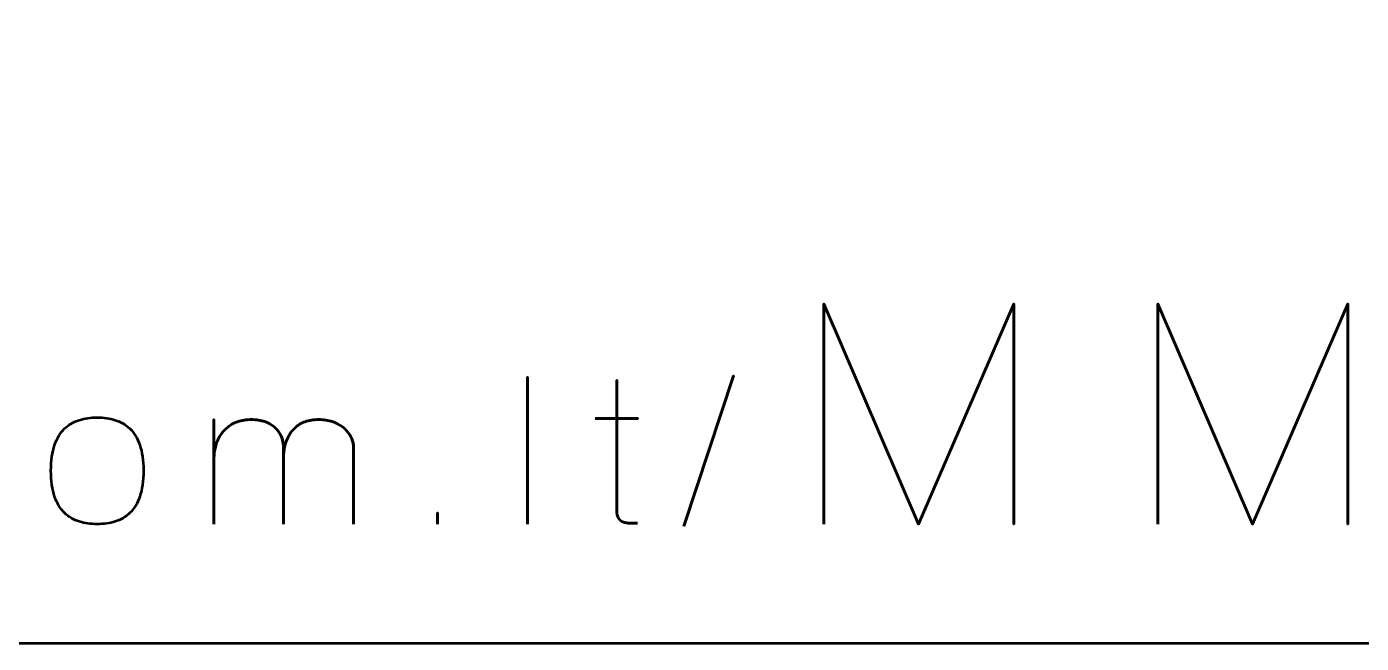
# Model space of a CAD drawing. Header units: centimetres. Extents: x -17.9 to -3.1, y -25.3 to -4.3.
# Drawn here: x -10.695 to -6.997, y -25.35 to -23.642 of the extents above; entities that cross this region are included whole.
import ezdxf

# ---------------------------------------------------------------- set-up
doc = ezdxf.new("R2010")
doc.units = ezdxf.units.CM
doc.header["$MEASUREMENT"] = 0
doc.layers.add('Layer 1', color=7, linetype='Continuous')

msp = doc.modelspace()

# ---------------------------------------------------------------- linework, layer by layer
at = {"layer": 'Layer 1', "color": 7, "lineweight": 53}
msp.add_open_spline([(-17.90003, -24.8499), (-17.90003, -24.8499), (-17.90003, -4.84994), (-17.90003, -4.84994), (-17.90003, -4.84994), (-17.90003, -4.57297), (-17.67694, -4.34998), (-17.39994, -4.34998), (-17.39994, -4.34998), (-17.39994, -4.34998), (-3.60007, -4.34998), (-3.60007, -4.34998), (-3.60007, -4.34998), (-3.32293, -4.34998), (-3.09997, -4.57297), (-3.09997, -4.84994), (-3.09997, -4.84994), (-3.09997, -4.84994), (-3.09997, -24.8499), (-3.09997, -24.8499), (-3.09997, -24.8499), (-3.09997, -25.1269), (-3.32293, -25.34999), (-3.60007, -25.34999), (-3.60007, -25.34999), (-3.60007, -25.34999), (-17.39994, -25.34999), (-17.39994, -25.34999), (-17.39994, -25.34999), (-17.67694, -25.34999), (-17.90003, -25.1269), (-17.90003, -24.8499)], degree=3, knots=[0, 0, 0, 0, 0.125, 0.125, 0.125, 0.125, 0.25, 0.25, 0.25, 0.25, 0.375, 0.375, 0.375, 0.375, 0.5, 0.5, 0.5, 0.5, 0.625, 0.625, 0.625, 0.625, 0.75, 0.75, 0.75, 0.75, 0.875, 0.875, 0.875, 0.875, 1, 1, 1, 1], dxfattribs=at)
at = {"layer": 'Layer 1', "color": 7}
for points, knots in [([(-8.48591, -25.01987), (-8.48591, -25.01987), (-8.48591, -24.40942), (-8.48591, -24.40942), (-8.48591, -24.40942), (-8.48591, -24.40942), (-8.22344, -25.01987), (-8.22344, -25.01987), (-8.22344, -25.01987), (-8.22344, -25.01987), (-7.96013, -24.40942), (-7.96013, -24.40942), (-7.96013, -24.40942), (-7.96013, -24.40942), (-7.96013, -25.01987), (-7.96013, -25.01987), (-7.96013, -25.01987), (-7.96013, -25.01987), (-7.96013, -24.40942), (-7.96013, -24.40942), (-7.96013, -24.40942), (-7.96013, -24.40942), (-8.22344, -25.01987), (-8.22344, -25.01987), (-8.22344, -25.01987), (-8.22344, -25.01987), (-8.48591, -24.40942), (-8.48591, -24.40942), (-8.48591, -24.40942), (-8.48591, -24.40942), (-8.48591, -25.01987), (-8.48591, -25.01987)], [0, 0, 0, 0, 0.125, 0.125, 0.125, 0.125, 0.25, 0.25, 0.25, 0.25, 0.375, 0.375, 0.375, 0.375, 0.5, 0.5, 0.5, 0.5, 0.625, 0.625, 0.625, 0.625, 0.75, 0.75, 0.75, 0.75, 0.875, 0.875, 0.875, 0.875, 1, 1, 1, 1]), ([(-7.5605, -25.01987), (-7.5605, -25.01987), (-7.5605, -24.40942), (-7.5605, -24.40942), (-7.5605, -24.40942), (-7.5605, -24.40942), (-7.29803, -25.01987), (-7.29803, -25.01987), (-7.29803, -25.01987), (-7.29803, -25.01987), (-7.03472, -24.40942), (-7.03472, -24.40942), (-7.03472, -24.40942), (-7.03472, -24.40942), (-7.03472, -25.01987), (-7.03472, -25.01987), (-7.03472, -25.01987), (-7.03472, -25.01987), (-7.03472, -24.40942), (-7.03472, -24.40942), (-7.03472, -24.40942), (-7.03472, -24.40942), (-7.29803, -25.01987), (-7.29803, -25.01987), (-7.29803, -25.01987), (-7.29803, -25.01987), (-7.5605, -24.40942), (-7.5605, -24.40942), (-7.5605, -24.40942), (-7.5605, -24.40942), (-7.5605, -25.01987), (-7.5605, -25.01987)], [0, 0, 0, 0, 0.125, 0.125, 0.125, 0.125, 0.25, 0.25, 0.25, 0.25, 0.375, 0.375, 0.375, 0.375, 0.5, 0.5, 0.5, 0.5, 0.625, 0.625, 0.625, 0.625, 0.75, 0.75, 0.75, 0.75, 0.875, 0.875, 0.875, 0.875, 1, 1, 1, 1]), ([(-9.30718, -25.01987), (-9.30718, -25.01987), (-9.30718, -24.61291), (-9.30718, -24.61291), (-9.30718, -24.61291), (-9.30718, -24.61291), (-9.30718, -25.01987), (-9.30718, -25.01987)], [0, 0, 0, 0, 0.5, 0.5, 0.5, 0.5, 1, 1, 1, 1]), ([(-9.00238, -25.01705), (-9.00934, -25.01761), (-9.0163, -25.0178), (-9.02308, -25.01761), (-9.02308, -25.01761), (-9.02985, -25.01742), (-9.03597, -25.01639), (-9.04152, -25.01432), (-9.04152, -25.01432), (-9.04707, -25.01234), (-9.05149, -25.00877), (-9.05487, -25.00369), (-9.05487, -25.00369), (-9.05817, -24.99861), (-9.05986, -24.99137), (-9.05995, -24.98205), (-9.05995, -24.98205), (-9.05995, -24.97763), (-9.05995, -24.97011), (-9.05995, -24.95957), (-9.05995, -24.95957), (-9.05995, -24.94894), (-9.05995, -24.93614), (-9.05995, -24.921), (-9.05995, -24.921), (-9.05995, -24.90585), (-9.05995, -24.8893), (-9.05995, -24.87133), (-9.05995, -24.87133), (-9.05995, -24.85336), (-9.05995, -24.83483), (-9.05995, -24.81564), (-9.05995, -24.81564), (-9.05995, -24.79645), (-9.05995, -24.77754), (-9.05995, -24.75882), (-9.05995, -24.75882), (-9.05995, -24.7401), (-9.05995, -24.7225), (-9.05995, -24.70595), (-9.05995, -24.70595), (-9.05995, -24.68939), (-9.05995, -24.67471), (-9.05995, -24.66202), (-9.05995, -24.66202), (-9.05995, -24.64922), (-9.05995, -24.63925), (-9.05995, -24.63191), (-9.05995, -24.63191), (-9.05995, -24.62467), (-9.05995, -24.6209), (-9.05995, -24.62081), (-9.05995, -24.62081), (-9.05995, -24.6209), (-9.05995, -24.62467), (-9.05995, -24.63191), (-9.05995, -24.63191), (-9.05995, -24.63925), (-9.05995, -24.64922), (-9.05995, -24.66202), (-9.05995, -24.66202), (-9.05995, -24.67471), (-9.05995, -24.68939), (-9.05995, -24.70595), (-9.05995, -24.70595), (-9.05995, -24.7225), (-9.05995, -24.7401), (-9.05995, -24.75882), (-9.05995, -24.75882), (-9.05995, -24.77754), (-9.05995, -24.79645), (-9.05995, -24.81564), (-9.05995, -24.81564), (-9.05995, -24.83483), (-9.05995, -24.85336), (-9.05995, -24.87133), (-9.05995, -24.87133), (-9.05995, -24.8893), (-9.05995, -24.90585), (-9.05995, -24.921), (-9.05995, -24.921), (-9.05995, -24.93614), (-9.05995, -24.94894), (-9.05995, -24.95957), (-9.05995, -24.95957), (-9.05995, -24.97011), (-9.05995, -24.97763), (-9.05995, -24.98205), (-9.05995, -24.98205), (-9.05986, -24.99137), (-9.05817, -24.99861), (-9.05487, -25.00369), (-9.05487, -25.00369), (-9.05149, -25.00877), (-9.04707, -25.01234), (-9.04152, -25.01432), (-9.04152, -25.01432), (-9.03597, -25.01639), (-9.02985, -25.01742), (-9.02308, -25.01761), (-9.02308, -25.01761), (-9.0163, -25.0178), (-9.00934, -25.01761), (-9.00238, -25.01705)], [0, 0, 0, 0, 0.0384615, 0.0384615, 0.0384615, 0.0384615, 0.0769231, 0.0769231, 0.0769231, 0.0769231, 0.1153846, 0.1153846, 0.1153846, 0.1153846, 0.1538462, 0.1538462, 0.1538462, 0.1538462, 0.1923077, 0.1923077, 0.1923077, 0.1923077, 0.2307692, 0.2307692, 0.2307692, 0.2307692, 0.2692308, 0.2692308, 0.2692308, 0.2692308, 0.3076923, 0.3076923, 0.3076923, 0.3076923, 0.3461538, 0.3461538, 0.3461538, 0.3461538, 0.3846154, 0.3846154, 0.3846154, 0.3846154, 0.4230769, 0.4230769, 0.4230769, 0.4230769, 0.4615385, 0.4615385, 0.4615385, 0.4615385, 0.5, 0.5, 0.5, 0.5, 0.5384615, 0.5384615, 0.5384615, 0.5384615, 0.5769231, 0.5769231, 0.5769231, 0.5769231, 0.6153846, 0.6153846, 0.6153846, 0.6153846, 0.6538462, 0.6538462, 0.6538462, 0.6538462, 0.6923077, 0.6923077, 0.6923077, 0.6923077, 0.7307692, 0.7307692, 0.7307692, 0.7307692, 0.7692308, 0.7692308, 0.7692308, 0.7692308, 0.8076923, 0.8076923, 0.8076923, 0.8076923, 0.8461538, 0.8461538, 0.8461538, 0.8461538, 0.8846154, 0.8846154, 0.8846154, 0.8846154, 0.9230769, 0.9230769, 0.9230769, 0.9230769, 0.9615385, 0.9615385, 0.9615385, 0.9615385, 1, 1, 1, 1]), ([(-8.87425, -25.02551), (-8.87425, -25.02551), (-8.73596, -24.60896), (-8.73596, -24.60896), (-8.73596, -24.60896), (-8.73596, -24.60896), (-8.87425, -25.02551), (-8.87425, -25.02551)], [0, 0, 0, 0, 0.5, 0.5, 0.5, 0.5, 1, 1, 1, 1]), ([(-10.49928, -25.01987), (-10.4815, -25.01996), (-10.46495, -25.01771), (-10.44952, -25.01291), (-10.44952, -25.01291), (-10.43409, -25.00811), (-10.42045, -25.00011), (-10.40878, -24.98892), (-10.40878, -24.98892), (-10.39702, -24.97773), (-10.3879, -24.96258), (-10.38122, -24.94339), (-10.38122, -24.94339), (-10.37464, -24.92429), (-10.37125, -24.90049), (-10.37115, -24.87199), (-10.37115, -24.87199), (-10.37125, -24.84358), (-10.37464, -24.81987), (-10.38122, -24.80087), (-10.38122, -24.80087), (-10.3879, -24.78186), (-10.39702, -24.76672), (-10.40878, -24.75552), (-10.40878, -24.75552), (-10.42045, -24.74442), (-10.43409, -24.73643), (-10.44952, -24.73163), (-10.44952, -24.73163), (-10.46495, -24.72683), (-10.4815, -24.72457), (-10.49928, -24.72467), (-10.49928, -24.72467), (-10.51687, -24.72457), (-10.53343, -24.72683), (-10.54886, -24.73163), (-10.54886, -24.73163), (-10.56429, -24.73643), (-10.57783, -24.74442), (-10.58959, -24.75552), (-10.58959, -24.75552), (-10.60135, -24.76672), (-10.61057, -24.78186), (-10.61725, -24.80087), (-10.61725, -24.80087), (-10.62393, -24.81987), (-10.62732, -24.84358), (-10.62741, -24.87199), (-10.62741, -24.87199), (-10.62732, -24.90049), (-10.62393, -24.92429), (-10.61725, -24.94339), (-10.61725, -24.94339), (-10.61057, -24.96258), (-10.60135, -24.97773), (-10.58959, -24.98892), (-10.58959, -24.98892), (-10.57783, -25.00011), (-10.56429, -25.00811), (-10.54886, -25.01291), (-10.54886, -25.01291), (-10.53343, -25.01771), (-10.51687, -25.01996), (-10.49928, -25.01987)], [0, 0, 0, 0, 0.0625, 0.0625, 0.0625, 0.0625, 0.125, 0.125, 0.125, 0.125, 0.1875, 0.1875, 0.1875, 0.1875, 0.25, 0.25, 0.25, 0.25, 0.3125, 0.3125, 0.3125, 0.3125, 0.375, 0.375, 0.375, 0.375, 0.4375, 0.4375, 0.4375, 0.4375, 0.5, 0.5, 0.5, 0.5, 0.5625, 0.5625, 0.5625, 0.5625, 0.625, 0.625, 0.625, 0.625, 0.6875, 0.6875, 0.6875, 0.6875, 0.75, 0.75, 0.75, 0.75, 0.8125, 0.8125, 0.8125, 0.8125, 0.875, 0.875, 0.875, 0.875, 0.9375, 0.9375, 0.9375, 0.9375, 1, 1, 1, 1]), ([(-10.49928, -25.01987), (-10.4815, -25.01996), (-10.46495, -25.01771), (-10.44952, -25.01291), (-10.44952, -25.01291), (-10.43409, -25.00811), (-10.42045, -25.00011), (-10.40878, -24.98892), (-10.40878, -24.98892), (-10.39702, -24.97773), (-10.3879, -24.96258), (-10.38122, -24.94339), (-10.38122, -24.94339), (-10.37464, -24.92429), (-10.37125, -24.90049), (-10.37115, -24.87199), (-10.37115, -24.87199), (-10.37125, -24.84358), (-10.37464, -24.81987), (-10.38122, -24.80087), (-10.38122, -24.80087), (-10.3879, -24.78186), (-10.39702, -24.76672), (-10.40878, -24.75552), (-10.40878, -24.75552), (-10.42045, -24.74442), (-10.43409, -24.73643), (-10.44952, -24.73163), (-10.44952, -24.73163), (-10.46495, -24.72683), (-10.4815, -24.72457), (-10.49928, -24.72467), (-10.49928, -24.72467), (-10.51687, -24.72457), (-10.53343, -24.72683), (-10.54886, -24.73163), (-10.54886, -24.73163), (-10.56429, -24.73643), (-10.57783, -24.74442), (-10.58959, -24.75552), (-10.58959, -24.75552), (-10.60135, -24.76672), (-10.61057, -24.78186), (-10.61725, -24.80087), (-10.61725, -24.80087), (-10.62393, -24.81987), (-10.62732, -24.84358), (-10.62741, -24.87199), (-10.62741, -24.87199), (-10.62732, -24.90049), (-10.62393, -24.92429), (-10.61725, -24.94339), (-10.61725, -24.94339), (-10.61057, -24.96258), (-10.60135, -24.97773), (-10.58959, -24.98892), (-10.58959, -24.98892), (-10.57783, -25.00011), (-10.56429, -25.00811), (-10.54886, -25.01291), (-10.54886, -25.01291), (-10.53343, -25.01771), (-10.51687, -25.01996), (-10.49928, -25.01987)], [0, 0, 0, 0, 0.0625, 0.0625, 0.0625, 0.0625, 0.125, 0.125, 0.125, 0.125, 0.1875, 0.1875, 0.1875, 0.1875, 0.25, 0.25, 0.25, 0.25, 0.3125, 0.3125, 0.3125, 0.3125, 0.375, 0.375, 0.375, 0.375, 0.4375, 0.4375, 0.4375, 0.4375, 0.5, 0.5, 0.5, 0.5, 0.5625, 0.5625, 0.5625, 0.5625, 0.625, 0.625, 0.625, 0.625, 0.6875, 0.6875, 0.6875, 0.6875, 0.75, 0.75, 0.75, 0.75, 0.8125, 0.8125, 0.8125, 0.8125, 0.875, 0.875, 0.875, 0.875, 0.9375, 0.9375, 0.9375, 0.9375, 1, 1, 1, 1]), ([(-9.98339, -25.01987), (-9.98339, -25.01978), (-9.98339, -25.01705), (-9.98339, -25.01169), (-9.98339, -25.01169), (-9.98339, -25.00642), (-9.98339, -24.99917), (-9.98339, -24.99005), (-9.98339, -24.99005), (-9.98339, -24.98083), (-9.98339, -24.97048), (-9.98339, -24.95882), (-9.98339, -24.95882), (-9.98339, -24.94725), (-9.98339, -24.93511), (-9.98339, -24.92232), (-9.98339, -24.92232), (-9.98339, -24.90962), (-9.98339, -24.8971), (-9.98339, -24.88469), (-9.98339, -24.88469), (-9.98339, -24.87227), (-9.98339, -24.8606), (-9.98339, -24.84988), (-9.98339, -24.84988), (-9.98339, -24.83906), (-9.98339, -24.82984), (-9.98339, -24.82203), (-9.98339, -24.82203), (-9.98339, -24.81432), (-9.98339, -24.80877), (-9.98339, -24.80538), (-9.98339, -24.80538), (-9.98329, -24.80011), (-9.98414, -24.79419), (-9.98574, -24.7877), (-9.98574, -24.7877), (-9.98734, -24.78111), (-9.99007, -24.77453), (-9.99392, -24.76794), (-9.99392, -24.76794), (-9.99778, -24.76126), (-10.00314, -24.75515), (-10.00982, -24.7495), (-10.00982, -24.7495), (-10.01659, -24.74386), (-10.02506, -24.73934), (-10.03522, -24.73586), (-10.03522, -24.73586), (-10.04548, -24.73238), (-10.0577, -24.7305), (-10.072, -24.73031), (-10.072, -24.73031), (-10.0863, -24.73031), (-10.0991, -24.73229), (-10.11029, -24.73624), (-10.11029, -24.73624), (-10.12158, -24.74028), (-10.13127, -24.74583), (-10.13955, -24.75289), (-10.13955, -24.75289), (-10.14773, -24.75995), (-10.1546, -24.76804), (-10.15996, -24.77725), (-10.15996, -24.77725), (-10.16532, -24.78638), (-10.16928, -24.79607), (-10.17191, -24.80642), (-10.17191, -24.80642), (-10.17454, -24.81667), (-10.17586, -24.82711), (-10.17586, -24.83756), (-10.17586, -24.83756), (-10.17586, -24.82711), (-10.17454, -24.81667), (-10.17191, -24.80642), (-10.17191, -24.80642), (-10.16928, -24.79607), (-10.16532, -24.78638), (-10.15996, -24.77725), (-10.15996, -24.77725), (-10.1546, -24.76804), (-10.14773, -24.75995), (-10.13955, -24.75289), (-10.13955, -24.75289), (-10.13127, -24.74583), (-10.12158, -24.74028), (-10.11029, -24.73624), (-10.11029, -24.73624), (-10.0991, -24.73229), (-10.0863, -24.73031), (-10.072, -24.73031), (-10.072, -24.73031), (-10.0577, -24.7305), (-10.04548, -24.73238), (-10.03522, -24.73586), (-10.03522, -24.73586), (-10.02506, -24.73934), (-10.01659, -24.74386), (-10.00982, -24.7495), (-10.00982, -24.7495), (-10.00314, -24.75515), (-9.99778, -24.76126), (-9.99392, -24.76794), (-9.99392, -24.76794), (-9.99007, -24.77453), (-9.98734, -24.78111), (-9.98574, -24.7877), (-9.98574, -24.7877), (-9.98414, -24.79419), (-9.98329, -24.80011), (-9.98339, -24.80538), (-9.98339, -24.80538), (-9.98339, -24.80877), (-9.98339, -24.81432), (-9.98339, -24.82203), (-9.98339, -24.82203), (-9.98339, -24.82984), (-9.98339, -24.83906), (-9.98339, -24.84988), (-9.98339, -24.84988), (-9.98339, -24.8606), (-9.98339, -24.87227), (-9.98339, -24.88469), (-9.98339, -24.88469), (-9.98339, -24.8971), (-9.98339, -24.90962), (-9.98339, -24.92232), (-9.98339, -24.92232), (-9.98339, -24.93511), (-9.98339, -24.94725), (-9.98339, -24.95882), (-9.98339, -24.95882), (-9.98339, -24.97048), (-9.98339, -24.98083), (-9.98339, -24.99005), (-9.98339, -24.99005), (-9.98339, -24.99917), (-9.98339, -25.00642), (-9.98339, -25.01169), (-9.98339, -25.01169), (-9.98339, -25.01705), (-9.98339, -25.01978), (-9.98339, -25.01987)], [0, 0, 0, 0, 0.0277778, 0.0277778, 0.0277778, 0.0277778, 0.0555556, 0.0555556, 0.0555556, 0.0555556, 0.0833333, 0.0833333, 0.0833333, 0.0833333, 0.1111111, 0.1111111, 0.1111111, 0.1111111, 0.1388889, 0.1388889, 0.1388889, 0.1388889, 0.1666667, 0.1666667, 0.1666667, 0.1666667, 0.1944444, 0.1944444, 0.1944444, 0.1944444, 0.2222222, 0.2222222, 0.2222222, 0.2222222, 0.25, 0.25, 0.25, 0.25, 0.2777778, 0.2777778, 0.2777778, 0.2777778, 0.3055556, 0.3055556, 0.3055556, 0.3055556, 0.3333333, 0.3333333, 0.3333333, 0.3333333, 0.3611111, 0.3611111, 0.3611111, 0.3611111, 0.3888889, 0.3888889, 0.3888889, 0.3888889, 0.4166667, 0.4166667, 0.4166667, 0.4166667, 0.4444444, 0.4444444, 0.4444444, 0.4444444, 0.4722222, 0.4722222, 0.4722222, 0.4722222, 0.5, 0.5, 0.5, 0.5, 0.5277778, 0.5277778, 0.5277778, 0.5277778, 0.5555556, 0.5555556, 0.5555556, 0.5555556, 0.5833333, 0.5833333, 0.5833333, 0.5833333, 0.6111111, 0.6111111, 0.6111111, 0.6111111, 0.6388889, 0.6388889, 0.6388889, 0.6388889, 0.6666667, 0.6666667, 0.6666667, 0.6666667, 0.6944444, 0.6944444, 0.6944444, 0.6944444, 0.7222222, 0.7222222, 0.7222222, 0.7222222, 0.75, 0.75, 0.75, 0.75, 0.7777778, 0.7777778, 0.7777778, 0.7777778, 0.8055556, 0.8055556, 0.8055556, 0.8055556, 0.8333333, 0.8333333, 0.8333333, 0.8333333, 0.8611111, 0.8611111, 0.8611111, 0.8611111, 0.8888889, 0.8888889, 0.8888889, 0.8888889, 0.9166667, 0.9166667, 0.9166667, 0.9166667, 0.9444444, 0.9444444, 0.9444444, 0.9444444, 0.9722222, 0.9722222, 0.9722222, 0.9722222, 1, 1, 1, 1]), ([(-10.17586, -25.01987), (-10.17586, -25.01987), (-10.17586, -24.73031), (-10.17586, -24.73031), (-10.17586, -24.73031), (-10.17586, -24.73031), (-10.17586, -25.01987), (-10.17586, -25.01987)], [0, 0, 0, 0, 0.5, 0.5, 0.5, 0.5, 1, 1, 1, 1]), ([(-9.78922, -25.01987), (-9.78922, -25.01978), (-9.78922, -25.01705), (-9.78922, -25.01169), (-9.78922, -25.01169), (-9.78922, -25.00642), (-9.78922, -24.99917), (-9.78922, -24.99005), (-9.78922, -24.99005), (-9.78922, -24.98083), (-9.78922, -24.97048), (-9.78922, -24.95882), (-9.78922, -24.95882), (-9.78922, -24.94725), (-9.78922, -24.93511), (-9.78922, -24.92232), (-9.78922, -24.92232), (-9.78922, -24.90962), (-9.78922, -24.8971), (-9.78922, -24.88469), (-9.78922, -24.88469), (-9.78922, -24.87227), (-9.78922, -24.8606), (-9.78922, -24.84988), (-9.78922, -24.84988), (-9.78922, -24.83906), (-9.78922, -24.82984), (-9.78922, -24.82203), (-9.78922, -24.82203), (-9.78922, -24.81432), (-9.78922, -24.80877), (-9.78922, -24.80538), (-9.78922, -24.80538), (-9.78922, -24.80011), (-9.79025, -24.79419), (-9.79242, -24.7877), (-9.79242, -24.7877), (-9.79449, -24.78111), (-9.79787, -24.77453), (-9.80258, -24.76794), (-9.80258, -24.76794), (-9.80719, -24.76126), (-9.8133, -24.75515), (-9.82083, -24.7495), (-9.82083, -24.7495), (-9.82835, -24.74386), (-9.83748, -24.73934), (-9.8482, -24.73586), (-9.8482, -24.73586), (-9.85893, -24.73238), (-9.87144, -24.7305), (-9.88574, -24.73031), (-9.88574, -24.73031), (-9.90004, -24.73031), (-9.91264, -24.73229), (-9.92346, -24.73624), (-9.92346, -24.73624), (-9.93419, -24.74028), (-9.94341, -24.74583), (-9.95112, -24.75289), (-9.95112, -24.75289), (-9.95874, -24.75995), (-9.96485, -24.76804), (-9.96965, -24.77725), (-9.96965, -24.77725), (-9.97445, -24.78638), (-9.97793, -24.79607), (-9.98009, -24.80642), (-9.98009, -24.80642), (-9.98235, -24.81667), (-9.98339, -24.82711), (-9.98339, -24.83756), (-9.98339, -24.83756), (-9.98339, -24.82711), (-9.98235, -24.81667), (-9.98009, -24.80642), (-9.98009, -24.80642), (-9.97793, -24.79607), (-9.97445, -24.78638), (-9.96965, -24.77725), (-9.96965, -24.77725), (-9.96485, -24.76804), (-9.95874, -24.75995), (-9.95112, -24.75289), (-9.95112, -24.75289), (-9.94341, -24.74583), (-9.93419, -24.74028), (-9.92346, -24.73624), (-9.92346, -24.73624), (-9.91264, -24.73229), (-9.90004, -24.73031), (-9.88574, -24.73031), (-9.88574, -24.73031), (-9.87144, -24.7305), (-9.85893, -24.73238), (-9.8482, -24.73586), (-9.8482, -24.73586), (-9.83748, -24.73934), (-9.82835, -24.74386), (-9.82083, -24.7495), (-9.82083, -24.7495), (-9.8133, -24.75515), (-9.80719, -24.76126), (-9.80258, -24.76794), (-9.80258, -24.76794), (-9.79787, -24.77453), (-9.79449, -24.78111), (-9.79242, -24.7877), (-9.79242, -24.7877), (-9.79025, -24.79419), (-9.78922, -24.80011), (-9.78922, -24.80538), (-9.78922, -24.80538), (-9.78922, -24.80877), (-9.78922, -24.81432), (-9.78922, -24.82203), (-9.78922, -24.82203), (-9.78922, -24.82984), (-9.78922, -24.83906), (-9.78922, -24.84988), (-9.78922, -24.84988), (-9.78922, -24.8606), (-9.78922, -24.87227), (-9.78922, -24.88469), (-9.78922, -24.88469), (-9.78922, -24.8971), (-9.78922, -24.90962), (-9.78922, -24.92232), (-9.78922, -24.92232), (-9.78922, -24.93511), (-9.78922, -24.94725), (-9.78922, -24.95882), (-9.78922, -24.95882), (-9.78922, -24.97048), (-9.78922, -24.98083), (-9.78922, -24.99005), (-9.78922, -24.99005), (-9.78922, -24.99917), (-9.78922, -25.00642), (-9.78922, -25.01169), (-9.78922, -25.01169), (-9.78922, -25.01705), (-9.78922, -25.01978), (-9.78922, -25.01987)], [0, 0, 0, 0, 0.0277778, 0.0277778, 0.0277778, 0.0277778, 0.0555556, 0.0555556, 0.0555556, 0.0555556, 0.0833333, 0.0833333, 0.0833333, 0.0833333, 0.1111111, 0.1111111, 0.1111111, 0.1111111, 0.1388889, 0.1388889, 0.1388889, 0.1388889, 0.1666667, 0.1666667, 0.1666667, 0.1666667, 0.1944444, 0.1944444, 0.1944444, 0.1944444, 0.2222222, 0.2222222, 0.2222222, 0.2222222, 0.25, 0.25, 0.25, 0.25, 0.2777778, 0.2777778, 0.2777778, 0.2777778, 0.3055556, 0.3055556, 0.3055556, 0.3055556, 0.3333333, 0.3333333, 0.3333333, 0.3333333, 0.3611111, 0.3611111, 0.3611111, 0.3611111, 0.3888889, 0.3888889, 0.3888889, 0.3888889, 0.4166667, 0.4166667, 0.4166667, 0.4166667, 0.4444444, 0.4444444, 0.4444444, 0.4444444, 0.4722222, 0.4722222, 0.4722222, 0.4722222, 0.5, 0.5, 0.5, 0.5, 0.5277778, 0.5277778, 0.5277778, 0.5277778, 0.5555556, 0.5555556, 0.5555556, 0.5555556, 0.5833333, 0.5833333, 0.5833333, 0.5833333, 0.6111111, 0.6111111, 0.6111111, 0.6111111, 0.6388889, 0.6388889, 0.6388889, 0.6388889, 0.6666667, 0.6666667, 0.6666667, 0.6666667, 0.6944444, 0.6944444, 0.6944444, 0.6944444, 0.7222222, 0.7222222, 0.7222222, 0.7222222, 0.75, 0.75, 0.75, 0.75, 0.7777778, 0.7777778, 0.7777778, 0.7777778, 0.8055556, 0.8055556, 0.8055556, 0.8055556, 0.8333333, 0.8333333, 0.8333333, 0.8333333, 0.8611111, 0.8611111, 0.8611111, 0.8611111, 0.8888889, 0.8888889, 0.8888889, 0.8888889, 0.9166667, 0.9166667, 0.9166667, 0.9166667, 0.9444444, 0.9444444, 0.9444444, 0.9444444, 0.9722222, 0.9722222, 0.9722222, 0.9722222, 1, 1, 1, 1]), ([(-9.11922, -24.72749), (-9.11922, -24.72749), (-9.00125, -24.72749), (-9.00125, -24.72749), (-9.00125, -24.72749), (-9.00125, -24.72749), (-9.11922, -24.72749), (-9.11922, -24.72749)], [0, 0, 0, 0, 0.5, 0.5, 0.5, 0.5, 1, 1, 1, 1]), ([(-9.5561, -25.01987), (-9.5561, -25.01987), (-9.5561, -24.98883), (-9.5561, -24.98883), (-9.5561, -24.98883), (-9.5561, -24.98883), (-9.5561, -25.01987), (-9.5561, -25.01987)], [0, 0, 0, 0, 0.5, 0.5, 0.5, 0.5, 1, 1, 1, 1])]:
    msp.add_open_spline(points, degree=3, knots=knots, dxfattribs=at)
at = {"layer": 'Layer 1', "color": 30, "lineweight": 53}
for points, knots in [([(-8.48591, -25.01987), (-8.48591, -25.01987), (-8.48591, -24.40942), (-8.48591, -24.40942), (-8.48591, -24.40942), (-8.48591, -24.40942), (-8.22344, -25.01987), (-8.22344, -25.01987), (-8.22344, -25.01987), (-8.22344, -25.01987), (-7.96013, -24.40942), (-7.96013, -24.40942), (-7.96013, -24.40942), (-7.96013, -24.40942), (-7.96013, -25.01987), (-7.96013, -25.01987), (-7.96013, -25.01987), (-7.96013, -25.01987), (-7.96013, -24.40942), (-7.96013, -24.40942), (-7.96013, -24.40942), (-7.96013, -24.40942), (-8.22344, -25.01987), (-8.22344, -25.01987), (-8.22344, -25.01987), (-8.22344, -25.01987), (-8.48591, -24.40942), (-8.48591, -24.40942), (-8.48591, -24.40942), (-8.48591, -24.40942), (-8.48591, -25.01987), (-8.48591, -25.01987)], [0, 0, 0, 0, 0.125, 0.125, 0.125, 0.125, 0.25, 0.25, 0.25, 0.25, 0.375, 0.375, 0.375, 0.375, 0.5, 0.5, 0.5, 0.5, 0.625, 0.625, 0.625, 0.625, 0.75, 0.75, 0.75, 0.75, 0.875, 0.875, 0.875, 0.875, 1, 1, 1, 1]), ([(-7.5605, -25.01987), (-7.5605, -25.01987), (-7.5605, -24.40942), (-7.5605, -24.40942), (-7.5605, -24.40942), (-7.5605, -24.40942), (-7.29803, -25.01987), (-7.29803, -25.01987), (-7.29803, -25.01987), (-7.29803, -25.01987), (-7.03472, -24.40942), (-7.03472, -24.40942), (-7.03472, -24.40942), (-7.03472, -24.40942), (-7.03472, -25.01987), (-7.03472, -25.01987), (-7.03472, -25.01987), (-7.03472, -25.01987), (-7.03472, -24.40942), (-7.03472, -24.40942), (-7.03472, -24.40942), (-7.03472, -24.40942), (-7.29803, -25.01987), (-7.29803, -25.01987), (-7.29803, -25.01987), (-7.29803, -25.01987), (-7.5605, -24.40942), (-7.5605, -24.40942), (-7.5605, -24.40942), (-7.5605, -24.40942), (-7.5605, -25.01987), (-7.5605, -25.01987)], [0, 0, 0, 0, 0.125, 0.125, 0.125, 0.125, 0.25, 0.25, 0.25, 0.25, 0.375, 0.375, 0.375, 0.375, 0.5, 0.5, 0.5, 0.5, 0.625, 0.625, 0.625, 0.625, 0.75, 0.75, 0.75, 0.75, 0.875, 0.875, 0.875, 0.875, 1, 1, 1, 1]), ([(-9.30718, -25.01987), (-9.30718, -25.01987), (-9.30718, -24.61291), (-9.30718, -24.61291), (-9.30718, -24.61291), (-9.30718, -24.61291), (-9.30718, -25.01987), (-9.30718, -25.01987)], [0, 0, 0, 0, 0.5, 0.5, 0.5, 0.5, 1, 1, 1, 1]), ([(-9.00238, -25.01705), (-9.00934, -25.01761), (-9.0163, -25.0178), (-9.02308, -25.01761), (-9.02308, -25.01761), (-9.02985, -25.01742), (-9.03597, -25.01639), (-9.04152, -25.01432), (-9.04152, -25.01432), (-9.04707, -25.01234), (-9.05149, -25.00877), (-9.05487, -25.00369), (-9.05487, -25.00369), (-9.05817, -24.99861), (-9.05986, -24.99137), (-9.05995, -24.98205), (-9.05995, -24.98205), (-9.05995, -24.97763), (-9.05995, -24.97011), (-9.05995, -24.95957), (-9.05995, -24.95957), (-9.05995, -24.94894), (-9.05995, -24.93614), (-9.05995, -24.921), (-9.05995, -24.921), (-9.05995, -24.90585), (-9.05995, -24.8893), (-9.05995, -24.87133), (-9.05995, -24.87133), (-9.05995, -24.85336), (-9.05995, -24.83483), (-9.05995, -24.81564), (-9.05995, -24.81564), (-9.05995, -24.79645), (-9.05995, -24.77754), (-9.05995, -24.75882), (-9.05995, -24.75882), (-9.05995, -24.7401), (-9.05995, -24.7225), (-9.05995, -24.70595), (-9.05995, -24.70595), (-9.05995, -24.68939), (-9.05995, -24.67471), (-9.05995, -24.66202), (-9.05995, -24.66202), (-9.05995, -24.64922), (-9.05995, -24.63925), (-9.05995, -24.63191), (-9.05995, -24.63191), (-9.05995, -24.62467), (-9.05995, -24.6209), (-9.05995, -24.62081), (-9.05995, -24.62081), (-9.05995, -24.6209), (-9.05995, -24.62467), (-9.05995, -24.63191), (-9.05995, -24.63191), (-9.05995, -24.63925), (-9.05995, -24.64922), (-9.05995, -24.66202), (-9.05995, -24.66202), (-9.05995, -24.67471), (-9.05995, -24.68939), (-9.05995, -24.70595), (-9.05995, -24.70595), (-9.05995, -24.7225), (-9.05995, -24.7401), (-9.05995, -24.75882), (-9.05995, -24.75882), (-9.05995, -24.77754), (-9.05995, -24.79645), (-9.05995, -24.81564), (-9.05995, -24.81564), (-9.05995, -24.83483), (-9.05995, -24.85336), (-9.05995, -24.87133), (-9.05995, -24.87133), (-9.05995, -24.8893), (-9.05995, -24.90585), (-9.05995, -24.921), (-9.05995, -24.921), (-9.05995, -24.93614), (-9.05995, -24.94894), (-9.05995, -24.95957), (-9.05995, -24.95957), (-9.05995, -24.97011), (-9.05995, -24.97763), (-9.05995, -24.98205), (-9.05995, -24.98205), (-9.05986, -24.99137), (-9.05817, -24.99861), (-9.05487, -25.00369), (-9.05487, -25.00369), (-9.05149, -25.00877), (-9.04707, -25.01234), (-9.04152, -25.01432), (-9.04152, -25.01432), (-9.03597, -25.01639), (-9.02985, -25.01742), (-9.02308, -25.01761), (-9.02308, -25.01761), (-9.0163, -25.0178), (-9.00934, -25.01761), (-9.00238, -25.01705)], [0, 0, 0, 0, 0.0384615, 0.0384615, 0.0384615, 0.0384615, 0.0769231, 0.0769231, 0.0769231, 0.0769231, 0.1153846, 0.1153846, 0.1153846, 0.1153846, 0.1538462, 0.1538462, 0.1538462, 0.1538462, 0.1923077, 0.1923077, 0.1923077, 0.1923077, 0.2307692, 0.2307692, 0.2307692, 0.2307692, 0.2692308, 0.2692308, 0.2692308, 0.2692308, 0.3076923, 0.3076923, 0.3076923, 0.3076923, 0.3461538, 0.3461538, 0.3461538, 0.3461538, 0.3846154, 0.3846154, 0.3846154, 0.3846154, 0.4230769, 0.4230769, 0.4230769, 0.4230769, 0.4615385, 0.4615385, 0.4615385, 0.4615385, 0.5, 0.5, 0.5, 0.5, 0.5384615, 0.5384615, 0.5384615, 0.5384615, 0.5769231, 0.5769231, 0.5769231, 0.5769231, 0.6153846, 0.6153846, 0.6153846, 0.6153846, 0.6538462, 0.6538462, 0.6538462, 0.6538462, 0.6923077, 0.6923077, 0.6923077, 0.6923077, 0.7307692, 0.7307692, 0.7307692, 0.7307692, 0.7692308, 0.7692308, 0.7692308, 0.7692308, 0.8076923, 0.8076923, 0.8076923, 0.8076923, 0.8461538, 0.8461538, 0.8461538, 0.8461538, 0.8846154, 0.8846154, 0.8846154, 0.8846154, 0.9230769, 0.9230769, 0.9230769, 0.9230769, 0.9615385, 0.9615385, 0.9615385, 0.9615385, 1, 1, 1, 1]), ([(-8.87425, -25.02551), (-8.87425, -25.02551), (-8.73596, -24.60896), (-8.73596, -24.60896), (-8.73596, -24.60896), (-8.73596, -24.60896), (-8.87425, -25.02551), (-8.87425, -25.02551)], [0, 0, 0, 0, 0.5, 0.5, 0.5, 0.5, 1, 1, 1, 1]), ([(-10.49928, -25.01987), (-10.4815, -25.01996), (-10.46495, -25.01771), (-10.44952, -25.01291), (-10.44952, -25.01291), (-10.43409, -25.00811), (-10.42045, -25.00011), (-10.40878, -24.98892), (-10.40878, -24.98892), (-10.39702, -24.97773), (-10.3879, -24.96258), (-10.38122, -24.94339), (-10.38122, -24.94339), (-10.37464, -24.92429), (-10.37125, -24.90049), (-10.37115, -24.87199), (-10.37115, -24.87199), (-10.37125, -24.84358), (-10.37464, -24.81987), (-10.38122, -24.80087), (-10.38122, -24.80087), (-10.3879, -24.78186), (-10.39702, -24.76672), (-10.40878, -24.75552), (-10.40878, -24.75552), (-10.42045, -24.74442), (-10.43409, -24.73643), (-10.44952, -24.73163), (-10.44952, -24.73163), (-10.46495, -24.72683), (-10.4815, -24.72457), (-10.49928, -24.72467), (-10.49928, -24.72467), (-10.51687, -24.72457), (-10.53343, -24.72683), (-10.54886, -24.73163), (-10.54886, -24.73163), (-10.56429, -24.73643), (-10.57783, -24.74442), (-10.58959, -24.75552), (-10.58959, -24.75552), (-10.60135, -24.76672), (-10.61057, -24.78186), (-10.61725, -24.80087), (-10.61725, -24.80087), (-10.62393, -24.81987), (-10.62732, -24.84358), (-10.62741, -24.87199), (-10.62741, -24.87199), (-10.62732, -24.90049), (-10.62393, -24.92429), (-10.61725, -24.94339), (-10.61725, -24.94339), (-10.61057, -24.96258), (-10.60135, -24.97773), (-10.58959, -24.98892), (-10.58959, -24.98892), (-10.57783, -25.00011), (-10.56429, -25.00811), (-10.54886, -25.01291), (-10.54886, -25.01291), (-10.53343, -25.01771), (-10.51687, -25.01996), (-10.49928, -25.01987)], [0, 0, 0, 0, 0.0625, 0.0625, 0.0625, 0.0625, 0.125, 0.125, 0.125, 0.125, 0.1875, 0.1875, 0.1875, 0.1875, 0.25, 0.25, 0.25, 0.25, 0.3125, 0.3125, 0.3125, 0.3125, 0.375, 0.375, 0.375, 0.375, 0.4375, 0.4375, 0.4375, 0.4375, 0.5, 0.5, 0.5, 0.5, 0.5625, 0.5625, 0.5625, 0.5625, 0.625, 0.625, 0.625, 0.625, 0.6875, 0.6875, 0.6875, 0.6875, 0.75, 0.75, 0.75, 0.75, 0.8125, 0.8125, 0.8125, 0.8125, 0.875, 0.875, 0.875, 0.875, 0.9375, 0.9375, 0.9375, 0.9375, 1, 1, 1, 1]), ([(-10.49928, -25.01987), (-10.4815, -25.01996), (-10.46495, -25.01771), (-10.44952, -25.01291), (-10.44952, -25.01291), (-10.43409, -25.00811), (-10.42045, -25.00011), (-10.40878, -24.98892), (-10.40878, -24.98892), (-10.39702, -24.97773), (-10.3879, -24.96258), (-10.38122, -24.94339), (-10.38122, -24.94339), (-10.37464, -24.92429), (-10.37125, -24.90049), (-10.37115, -24.87199), (-10.37115, -24.87199), (-10.37125, -24.84358), (-10.37464, -24.81987), (-10.38122, -24.80087), (-10.38122, -24.80087), (-10.3879, -24.78186), (-10.39702, -24.76672), (-10.40878, -24.75552), (-10.40878, -24.75552), (-10.42045, -24.74442), (-10.43409, -24.73643), (-10.44952, -24.73163), (-10.44952, -24.73163), (-10.46495, -24.72683), (-10.4815, -24.72457), (-10.49928, -24.72467), (-10.49928, -24.72467), (-10.51687, -24.72457), (-10.53343, -24.72683), (-10.54886, -24.73163), (-10.54886, -24.73163), (-10.56429, -24.73643), (-10.57783, -24.74442), (-10.58959, -24.75552), (-10.58959, -24.75552), (-10.60135, -24.76672), (-10.61057, -24.78186), (-10.61725, -24.80087), (-10.61725, -24.80087), (-10.62393, -24.81987), (-10.62732, -24.84358), (-10.62741, -24.87199), (-10.62741, -24.87199), (-10.62732, -24.90049), (-10.62393, -24.92429), (-10.61725, -24.94339), (-10.61725, -24.94339), (-10.61057, -24.96258), (-10.60135, -24.97773), (-10.58959, -24.98892), (-10.58959, -24.98892), (-10.57783, -25.00011), (-10.56429, -25.00811), (-10.54886, -25.01291), (-10.54886, -25.01291), (-10.53343, -25.01771), (-10.51687, -25.01996), (-10.49928, -25.01987)], [0, 0, 0, 0, 0.0625, 0.0625, 0.0625, 0.0625, 0.125, 0.125, 0.125, 0.125, 0.1875, 0.1875, 0.1875, 0.1875, 0.25, 0.25, 0.25, 0.25, 0.3125, 0.3125, 0.3125, 0.3125, 0.375, 0.375, 0.375, 0.375, 0.4375, 0.4375, 0.4375, 0.4375, 0.5, 0.5, 0.5, 0.5, 0.5625, 0.5625, 0.5625, 0.5625, 0.625, 0.625, 0.625, 0.625, 0.6875, 0.6875, 0.6875, 0.6875, 0.75, 0.75, 0.75, 0.75, 0.8125, 0.8125, 0.8125, 0.8125, 0.875, 0.875, 0.875, 0.875, 0.9375, 0.9375, 0.9375, 0.9375, 1, 1, 1, 1]), ([(-9.98339, -25.01987), (-9.98339, -25.01978), (-9.98339, -25.01705), (-9.98339, -25.01169), (-9.98339, -25.01169), (-9.98339, -25.00642), (-9.98339, -24.99917), (-9.98339, -24.99005), (-9.98339, -24.99005), (-9.98339, -24.98083), (-9.98339, -24.97048), (-9.98339, -24.95882), (-9.98339, -24.95882), (-9.98339, -24.94725), (-9.98339, -24.93511), (-9.98339, -24.92232), (-9.98339, -24.92232), (-9.98339, -24.90962), (-9.98339, -24.8971), (-9.98339, -24.88469), (-9.98339, -24.88469), (-9.98339, -24.87227), (-9.98339, -24.8606), (-9.98339, -24.84988), (-9.98339, -24.84988), (-9.98339, -24.83906), (-9.98339, -24.82984), (-9.98339, -24.82203), (-9.98339, -24.82203), (-9.98339, -24.81432), (-9.98339, -24.80877), (-9.98339, -24.80538), (-9.98339, -24.80538), (-9.98329, -24.80011), (-9.98414, -24.79419), (-9.98574, -24.7877), (-9.98574, -24.7877), (-9.98734, -24.78111), (-9.99007, -24.77453), (-9.99392, -24.76794), (-9.99392, -24.76794), (-9.99778, -24.76126), (-10.00314, -24.75515), (-10.00982, -24.7495), (-10.00982, -24.7495), (-10.01659, -24.74386), (-10.02506, -24.73934), (-10.03522, -24.73586), (-10.03522, -24.73586), (-10.04548, -24.73238), (-10.0577, -24.7305), (-10.072, -24.73031), (-10.072, -24.73031), (-10.0863, -24.73031), (-10.0991, -24.73229), (-10.11029, -24.73624), (-10.11029, -24.73624), (-10.12158, -24.74028), (-10.13127, -24.74583), (-10.13955, -24.75289), (-10.13955, -24.75289), (-10.14773, -24.75995), (-10.1546, -24.76804), (-10.15996, -24.77725), (-10.15996, -24.77725), (-10.16532, -24.78638), (-10.16928, -24.79607), (-10.17191, -24.80642), (-10.17191, -24.80642), (-10.17454, -24.81667), (-10.17586, -24.82711), (-10.17586, -24.83756), (-10.17586, -24.83756), (-10.17586, -24.82711), (-10.17454, -24.81667), (-10.17191, -24.80642), (-10.17191, -24.80642), (-10.16928, -24.79607), (-10.16532, -24.78638), (-10.15996, -24.77725), (-10.15996, -24.77725), (-10.1546, -24.76804), (-10.14773, -24.75995), (-10.13955, -24.75289), (-10.13955, -24.75289), (-10.13127, -24.74583), (-10.12158, -24.74028), (-10.11029, -24.73624), (-10.11029, -24.73624), (-10.0991, -24.73229), (-10.0863, -24.73031), (-10.072, -24.73031), (-10.072, -24.73031), (-10.0577, -24.7305), (-10.04548, -24.73238), (-10.03522, -24.73586), (-10.03522, -24.73586), (-10.02506, -24.73934), (-10.01659, -24.74386), (-10.00982, -24.7495), (-10.00982, -24.7495), (-10.00314, -24.75515), (-9.99778, -24.76126), (-9.99392, -24.76794), (-9.99392, -24.76794), (-9.99007, -24.77453), (-9.98734, -24.78111), (-9.98574, -24.7877), (-9.98574, -24.7877), (-9.98414, -24.79419), (-9.98329, -24.80011), (-9.98339, -24.80538), (-9.98339, -24.80538), (-9.98339, -24.80877), (-9.98339, -24.81432), (-9.98339, -24.82203), (-9.98339, -24.82203), (-9.98339, -24.82984), (-9.98339, -24.83906), (-9.98339, -24.84988), (-9.98339, -24.84988), (-9.98339, -24.8606), (-9.98339, -24.87227), (-9.98339, -24.88469), (-9.98339, -24.88469), (-9.98339, -24.8971), (-9.98339, -24.90962), (-9.98339, -24.92232), (-9.98339, -24.92232), (-9.98339, -24.93511), (-9.98339, -24.94725), (-9.98339, -24.95882), (-9.98339, -24.95882), (-9.98339, -24.97048), (-9.98339, -24.98083), (-9.98339, -24.99005), (-9.98339, -24.99005), (-9.98339, -24.99917), (-9.98339, -25.00642), (-9.98339, -25.01169), (-9.98339, -25.01169), (-9.98339, -25.01705), (-9.98339, -25.01978), (-9.98339, -25.01987)], [0, 0, 0, 0, 0.0277778, 0.0277778, 0.0277778, 0.0277778, 0.0555556, 0.0555556, 0.0555556, 0.0555556, 0.0833333, 0.0833333, 0.0833333, 0.0833333, 0.1111111, 0.1111111, 0.1111111, 0.1111111, 0.1388889, 0.1388889, 0.1388889, 0.1388889, 0.1666667, 0.1666667, 0.1666667, 0.1666667, 0.1944444, 0.1944444, 0.1944444, 0.1944444, 0.2222222, 0.2222222, 0.2222222, 0.2222222, 0.25, 0.25, 0.25, 0.25, 0.2777778, 0.2777778, 0.2777778, 0.2777778, 0.3055556, 0.3055556, 0.3055556, 0.3055556, 0.3333333, 0.3333333, 0.3333333, 0.3333333, 0.3611111, 0.3611111, 0.3611111, 0.3611111, 0.3888889, 0.3888889, 0.3888889, 0.3888889, 0.4166667, 0.4166667, 0.4166667, 0.4166667, 0.4444444, 0.4444444, 0.4444444, 0.4444444, 0.4722222, 0.4722222, 0.4722222, 0.4722222, 0.5, 0.5, 0.5, 0.5, 0.5277778, 0.5277778, 0.5277778, 0.5277778, 0.5555556, 0.5555556, 0.5555556, 0.5555556, 0.5833333, 0.5833333, 0.5833333, 0.5833333, 0.6111111, 0.6111111, 0.6111111, 0.6111111, 0.6388889, 0.6388889, 0.6388889, 0.6388889, 0.6666667, 0.6666667, 0.6666667, 0.6666667, 0.6944444, 0.6944444, 0.6944444, 0.6944444, 0.7222222, 0.7222222, 0.7222222, 0.7222222, 0.75, 0.75, 0.75, 0.75, 0.7777778, 0.7777778, 0.7777778, 0.7777778, 0.8055556, 0.8055556, 0.8055556, 0.8055556, 0.8333333, 0.8333333, 0.8333333, 0.8333333, 0.8611111, 0.8611111, 0.8611111, 0.8611111, 0.8888889, 0.8888889, 0.8888889, 0.8888889, 0.9166667, 0.9166667, 0.9166667, 0.9166667, 0.9444444, 0.9444444, 0.9444444, 0.9444444, 0.9722222, 0.9722222, 0.9722222, 0.9722222, 1, 1, 1, 1]), ([(-10.17586, -25.01987), (-10.17586, -25.01987), (-10.17586, -24.73031), (-10.17586, -24.73031), (-10.17586, -24.73031), (-10.17586, -24.73031), (-10.17586, -25.01987), (-10.17586, -25.01987)], [0, 0, 0, 0, 0.5, 0.5, 0.5, 0.5, 1, 1, 1, 1]), ([(-9.78922, -25.01987), (-9.78922, -25.01978), (-9.78922, -25.01705), (-9.78922, -25.01169), (-9.78922, -25.01169), (-9.78922, -25.00642), (-9.78922, -24.99917), (-9.78922, -24.99005), (-9.78922, -24.99005), (-9.78922, -24.98083), (-9.78922, -24.97048), (-9.78922, -24.95882), (-9.78922, -24.95882), (-9.78922, -24.94725), (-9.78922, -24.93511), (-9.78922, -24.92232), (-9.78922, -24.92232), (-9.78922, -24.90962), (-9.78922, -24.8971), (-9.78922, -24.88469), (-9.78922, -24.88469), (-9.78922, -24.87227), (-9.78922, -24.8606), (-9.78922, -24.84988), (-9.78922, -24.84988), (-9.78922, -24.83906), (-9.78922, -24.82984), (-9.78922, -24.82203), (-9.78922, -24.82203), (-9.78922, -24.81432), (-9.78922, -24.80877), (-9.78922, -24.80538), (-9.78922, -24.80538), (-9.78922, -24.80011), (-9.79025, -24.79419), (-9.79242, -24.7877), (-9.79242, -24.7877), (-9.79449, -24.78111), (-9.79787, -24.77453), (-9.80258, -24.76794), (-9.80258, -24.76794), (-9.80719, -24.76126), (-9.8133, -24.75515), (-9.82083, -24.7495), (-9.82083, -24.7495), (-9.82835, -24.74386), (-9.83748, -24.73934), (-9.8482, -24.73586), (-9.8482, -24.73586), (-9.85893, -24.73238), (-9.87144, -24.7305), (-9.88574, -24.73031), (-9.88574, -24.73031), (-9.90004, -24.73031), (-9.91264, -24.73229), (-9.92346, -24.73624), (-9.92346, -24.73624), (-9.93419, -24.74028), (-9.94341, -24.74583), (-9.95112, -24.75289), (-9.95112, -24.75289), (-9.95874, -24.75995), (-9.96485, -24.76804), (-9.96965, -24.77725), (-9.96965, -24.77725), (-9.97445, -24.78638), (-9.97793, -24.79607), (-9.98009, -24.80642), (-9.98009, -24.80642), (-9.98235, -24.81667), (-9.98339, -24.82711), (-9.98339, -24.83756), (-9.98339, -24.83756), (-9.98339, -24.82711), (-9.98235, -24.81667), (-9.98009, -24.80642), (-9.98009, -24.80642), (-9.97793, -24.79607), (-9.97445, -24.78638), (-9.96965, -24.77725), (-9.96965, -24.77725), (-9.96485, -24.76804), (-9.95874, -24.75995), (-9.95112, -24.75289), (-9.95112, -24.75289), (-9.94341, -24.74583), (-9.93419, -24.74028), (-9.92346, -24.73624), (-9.92346, -24.73624), (-9.91264, -24.73229), (-9.90004, -24.73031), (-9.88574, -24.73031), (-9.88574, -24.73031), (-9.87144, -24.7305), (-9.85893, -24.73238), (-9.8482, -24.73586), (-9.8482, -24.73586), (-9.83748, -24.73934), (-9.82835, -24.74386), (-9.82083, -24.7495), (-9.82083, -24.7495), (-9.8133, -24.75515), (-9.80719, -24.76126), (-9.80258, -24.76794), (-9.80258, -24.76794), (-9.79787, -24.77453), (-9.79449, -24.78111), (-9.79242, -24.7877), (-9.79242, -24.7877), (-9.79025, -24.79419), (-9.78922, -24.80011), (-9.78922, -24.80538), (-9.78922, -24.80538), (-9.78922, -24.80877), (-9.78922, -24.81432), (-9.78922, -24.82203), (-9.78922, -24.82203), (-9.78922, -24.82984), (-9.78922, -24.83906), (-9.78922, -24.84988), (-9.78922, -24.84988), (-9.78922, -24.8606), (-9.78922, -24.87227), (-9.78922, -24.88469), (-9.78922, -24.88469), (-9.78922, -24.8971), (-9.78922, -24.90962), (-9.78922, -24.92232), (-9.78922, -24.92232), (-9.78922, -24.93511), (-9.78922, -24.94725), (-9.78922, -24.95882), (-9.78922, -24.95882), (-9.78922, -24.97048), (-9.78922, -24.98083), (-9.78922, -24.99005), (-9.78922, -24.99005), (-9.78922, -24.99917), (-9.78922, -25.00642), (-9.78922, -25.01169), (-9.78922, -25.01169), (-9.78922, -25.01705), (-9.78922, -25.01978), (-9.78922, -25.01987)], [0, 0, 0, 0, 0.0277778, 0.0277778, 0.0277778, 0.0277778, 0.0555556, 0.0555556, 0.0555556, 0.0555556, 0.0833333, 0.0833333, 0.0833333, 0.0833333, 0.1111111, 0.1111111, 0.1111111, 0.1111111, 0.1388889, 0.1388889, 0.1388889, 0.1388889, 0.1666667, 0.1666667, 0.1666667, 0.1666667, 0.1944444, 0.1944444, 0.1944444, 0.1944444, 0.2222222, 0.2222222, 0.2222222, 0.2222222, 0.25, 0.25, 0.25, 0.25, 0.2777778, 0.2777778, 0.2777778, 0.2777778, 0.3055556, 0.3055556, 0.3055556, 0.3055556, 0.3333333, 0.3333333, 0.3333333, 0.3333333, 0.3611111, 0.3611111, 0.3611111, 0.3611111, 0.3888889, 0.3888889, 0.3888889, 0.3888889, 0.4166667, 0.4166667, 0.4166667, 0.4166667, 0.4444444, 0.4444444, 0.4444444, 0.4444444, 0.4722222, 0.4722222, 0.4722222, 0.4722222, 0.5, 0.5, 0.5, 0.5, 0.5277778, 0.5277778, 0.5277778, 0.5277778, 0.5555556, 0.5555556, 0.5555556, 0.5555556, 0.5833333, 0.5833333, 0.5833333, 0.5833333, 0.6111111, 0.6111111, 0.6111111, 0.6111111, 0.6388889, 0.6388889, 0.6388889, 0.6388889, 0.6666667, 0.6666667, 0.6666667, 0.6666667, 0.6944444, 0.6944444, 0.6944444, 0.6944444, 0.7222222, 0.7222222, 0.7222222, 0.7222222, 0.75, 0.75, 0.75, 0.75, 0.7777778, 0.7777778, 0.7777778, 0.7777778, 0.8055556, 0.8055556, 0.8055556, 0.8055556, 0.8333333, 0.8333333, 0.8333333, 0.8333333, 0.8611111, 0.8611111, 0.8611111, 0.8611111, 0.8888889, 0.8888889, 0.8888889, 0.8888889, 0.9166667, 0.9166667, 0.9166667, 0.9166667, 0.9444444, 0.9444444, 0.9444444, 0.9444444, 0.9722222, 0.9722222, 0.9722222, 0.9722222, 1, 1, 1, 1]), ([(-9.11922, -24.72749), (-9.11922, -24.72749), (-9.00125, -24.72749), (-9.00125, -24.72749), (-9.00125, -24.72749), (-9.00125, -24.72749), (-9.11922, -24.72749), (-9.11922, -24.72749)], [0, 0, 0, 0, 0.5, 0.5, 0.5, 0.5, 1, 1, 1, 1]), ([(-9.5561, -25.01987), (-9.5561, -25.01987), (-9.5561, -24.98883), (-9.5561, -24.98883), (-9.5561, -24.98883), (-9.5561, -24.98883), (-9.5561, -25.01987), (-9.5561, -25.01987)], [0, 0, 0, 0, 0.5, 0.5, 0.5, 0.5, 1, 1, 1, 1])]:
    msp.add_open_spline(points, degree=3, knots=knots, dxfattribs=at)

doc.saveas('drawing.dxf')
